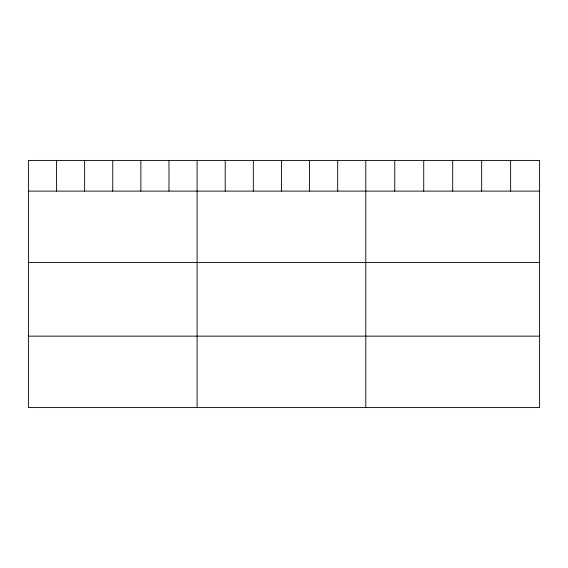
<?xml version="1.0" encoding="UTF-8"?>
<svg xmlns="http://www.w3.org/2000/svg" width="568" height="568" viewBox="0 0 568 568"><rect width="100%" height="100%" fill="white"/><g stroke="black" fill="none" stroke-linecap="round" stroke-linejoin="round"><path stroke-width="0.85" d="M539.6 191.111L539.6 407.583L28.4 407.583L28.4 160.417L539.6 160.417L539.6 191.111L28.4 191.111M28.4 262.544L539.6 262.544M28.4 336.149L539.6 336.149M510.632 160.417L510.632 191.111M481.664 160.417L481.664 191.111M452.696 160.417L452.696 191.111M423.728 160.417L423.728 191.111M394.76 160.417L394.76 191.111M365.792 160.417L365.792 407.583M337.676 160.417L337.676 191.111M309.56 160.417L309.56 191.111M281.444 160.417L281.444 191.111M253.328 160.417L253.328 191.111M225.212 160.417L225.212 191.111M197.096 160.417L197.096 407.583M168.98 160.417L168.98 191.111M140.864 160.417L140.864 191.111M112.748 160.417L112.748 191.111M84.632 160.417L84.632 191.111M56.516 160.417L56.516 191.111"/></g></svg>
